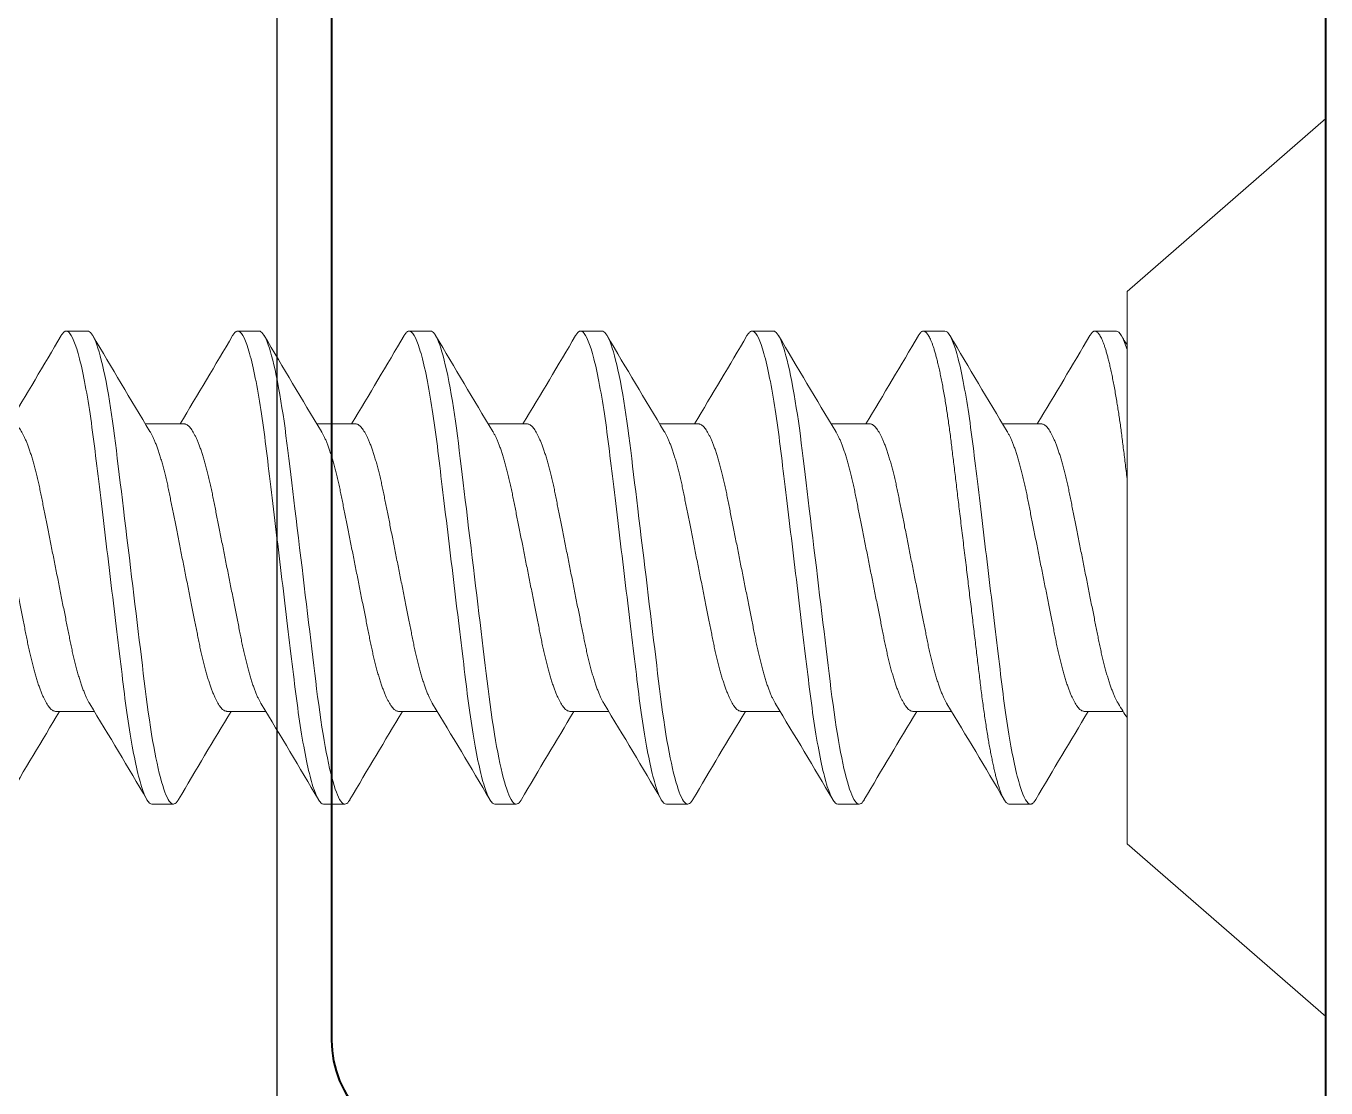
# Model space of a CAD drawing. Extents: x -26 to 91, y -47 to 75.
# Drawn here: x 15.076 to 15.4552, y 54.1065 to 54.4163 of the extents above; entities that cross this region are included whole.
import ezdxf

# ---------------------------------------------------------------- set-up
doc = ezdxf.new("R2010")
doc.units = 0
doc.header["$MEASUREMENT"] = 0
doc.layers.get('0').update_dxf_attribs({"linetype": 'CONTINUOUS'})
for name, color, linetype in [('Ballons', 7, 'CONTINUOUS'), ('DIM', 7, 'CONTINUOUS'), ('FRAME', 1, 'CONTINUOUS')]:
    doc.layers.add(name, color=color, linetype=linetype)

# ---------------------------------------------------------------- blocks, each defined once
blk = doc.blocks.new('no 6 500')
at = {"color": 7, "linetype": 'Continuous', "lineweight": 15}
for p, q in [((56.45405, 21.48189), (56.39605, 21.53231)), ((56.39605, 21.53231), (56.39605, 21.27031)), ((56.45405, 21.48189), (56.45405, 21.32073)), ((56.48842, 21.47031), (56.48217, 21.47031)), ((56.53842, 21.47031), (56.53217, 21.47031)), ((56.58842, 21.47031), (56.58217, 21.47031)), ((56.63842, 21.47031), (56.63217, 21.47031)), ((56.68842, 21.47031), (56.68217, 21.47031)), ((56.73842, 21.47031), (56.73217, 21.47031)), ((56.46655, 21.44325), (56.45524, 21.44325)), ((56.51655, 21.44325), (56.50524, 21.44325)), ((56.56655, 21.44325), (56.55524, 21.44325)), ((56.61655, 21.44325), (56.60524, 21.44325)), ((56.66655, 21.44325), (56.65524, 21.44325)), ((56.71655, 21.44325), (56.70524, 21.44325)), ((56.76655, 21.44325), (56.75524, 21.44325)), ((56.47905, 21.35937), (56.49036, 21.35937)), ((56.52905, 21.35937), (56.54036, 21.35937)), ((56.57905, 21.35937), (56.59036, 21.35937)), ((56.62905, 21.35937), (56.64036, 21.35937)), ((56.67905, 21.35937), (56.69036, 21.35937)), ((56.72905, 21.35937), (56.74036, 21.35937)), ((56.45717, 21.33231), (56.46342, 21.33231)), ((56.50717, 21.33231), (56.51342, 21.33231)), ((56.55717, 21.33231), (56.56342, 21.33231)), ((56.60717, 21.33231), (56.61342, 21.33231)), ((56.65717, 21.33231), (56.66342, 21.33231)), ((56.70717, 21.33231), (56.71342, 21.33231)), ((56.75717, 21.33231), (56.76342, 21.33231)), ((56.39605, 21.27031), (56.45405, 21.32073))]:
    blk.add_line(p, q, dxfattribs=at)
at = {"color": 7, "linetype": 'Continuous', "lineweight": 15, "flags": 128}
for points in [[(56.53069, 21.46899), (56.53077, 21.46912), (56.53107, 21.46956), (56.53135, 21.46989), (56.53164, 21.47013), (56.53191, 21.47026), (56.53217, 21.47031), (56.53246, 21.47026), (56.53276, 21.47009), (56.53306, 21.46982), (56.53338, 21.46943), (56.5337, 21.46893), (56.53402, 21.46831), (56.53434, 21.46761), (56.53465, 21.46681), (56.53498, 21.46591), (56.5353, 21.46491), (56.53563, 21.4638), (56.53596, 21.46259), (56.53629, 21.46129), (56.53662, 21.45989), (56.53695, 21.4584), (56.53727, 21.45683), (56.53759, 21.4552), (56.53791, 21.45349), (56.53823, 21.45172), (56.53854, 21.44988), (56.53886, 21.44782), (56.53919, 21.4457), (56.5395, 21.44352), (56.53981, 21.44128), (56.54011, 21.43901), (56.5404, 21.43669), (56.54067, 21.43447), (56.54095, 21.43219), (56.54123, 21.42985), (56.54152, 21.42744), (56.54182, 21.42498), (56.54212, 21.42246), (56.54243, 21.4199), (56.54274, 21.4173), (56.54306, 21.41465), (56.54339, 21.41198), (56.54371, 21.40934), (56.54403, 21.40667), (56.54435, 21.40399), (56.54467, 21.40131), (56.54502, 21.39841), (56.54537, 21.39552), (56.54572, 21.39265), (56.54607, 21.3898), (56.54641, 21.38697), (56.54674, 21.38419), (56.54706, 21.3816), (56.54736, 21.37906), (56.54766, 21.37657), (56.54796, 21.37413), (56.54825, 21.37175), (56.54853, 21.36943), (56.5488, 21.36717), (56.54907, 21.36497), (56.54934, 21.36281), (56.54963, 21.36067), (56.54992, 21.35862), (56.55021, 21.35661), (56.55051, 21.35465), (56.55081, 21.35274), (56.55115, 21.35076), (56.55149, 21.34885), (56.55183, 21.34702), (56.55218, 21.34529), (56.55253, 21.34365), (56.55288, 21.34211), (56.55321, 21.34075), (56.55354, 21.33949), (56.55386, 21.33833), (56.55419, 21.33726), (56.55451, 21.3363), (56.55483, 21.33545), (56.55515, 21.33469), (56.55546, 21.33405), (56.55577, 21.3335), (56.55607, 21.33306), (56.55635, 21.33273), (56.55664, 21.3325), (56.55691, 21.33236), (56.55717, 21.33231), (56.55717, 21.33231)], [(56.58069, 21.46899), (56.58077, 21.46912), (56.58107, 21.46956), (56.58135, 21.46989), (56.58164, 21.47013), (56.58191, 21.47026), (56.58217, 21.47031), (56.58246, 21.47026), (56.58276, 21.47009), (56.58306, 21.46982), (56.58338, 21.46943), (56.5837, 21.46893), (56.58402, 21.46831), (56.58434, 21.46761), (56.58465, 21.46681), (56.58498, 21.46591), (56.5853, 21.46491), (56.58563, 21.4638), (56.58596, 21.46259), (56.58629, 21.46129), (56.58662, 21.45989), (56.58695, 21.4584), (56.58727, 21.45683), (56.58759, 21.4552), (56.58791, 21.45349), (56.58823, 21.45172), (56.58854, 21.44988), (56.58886, 21.44782), (56.58919, 21.4457), (56.5895, 21.44352), (56.58981, 21.44128), (56.59011, 21.43901), (56.5904, 21.43669), (56.59067, 21.43447), (56.59095, 21.43219), (56.59123, 21.42985), (56.59152, 21.42744), (56.59182, 21.42498), (56.59212, 21.42246), (56.59243, 21.4199), (56.59274, 21.4173), (56.59306, 21.41465), (56.59339, 21.41198), (56.59371, 21.40934), (56.59403, 21.40667), (56.59435, 21.40399), (56.59467, 21.40131), (56.59502, 21.39841), (56.59537, 21.39552), (56.59572, 21.39265), (56.59607, 21.3898), (56.59641, 21.38697), (56.59674, 21.38419), (56.59706, 21.3816), (56.59736, 21.37906), (56.59766, 21.37657), (56.59796, 21.37413), (56.59825, 21.37175), (56.59853, 21.36943), (56.5988, 21.36717), (56.59907, 21.36497), (56.59934, 21.36281), (56.59963, 21.36067), (56.59992, 21.35862), (56.60021, 21.35661), (56.60051, 21.35465), (56.60081, 21.35274), (56.60115, 21.35076), (56.60149, 21.34885), (56.60183, 21.34702), (56.60218, 21.34529), (56.60253, 21.34365), (56.60288, 21.34211), (56.60321, 21.34075), (56.60354, 21.33949), (56.60386, 21.33833), (56.60419, 21.33726), (56.60451, 21.3363), (56.60483, 21.33545), (56.60515, 21.33469), (56.60546, 21.33405), (56.60577, 21.3335), (56.60607, 21.33306), (56.60635, 21.33273), (56.60664, 21.3325), (56.60691, 21.33236), (56.60717, 21.33231), (56.60717, 21.33231)], [(56.63069, 21.46899), (56.63077, 21.46912), (56.63107, 21.46956), (56.63135, 21.46989), (56.63164, 21.47013), (56.63191, 21.47026), (56.63217, 21.47031), (56.63246, 21.47026), (56.63276, 21.47009), (56.63306, 21.46982), (56.63338, 21.46943), (56.6337, 21.46893), (56.63402, 21.46831), (56.63434, 21.46761), (56.63465, 21.46681), (56.63498, 21.46591), (56.6353, 21.46491), (56.63563, 21.4638), (56.63596, 21.46259), (56.63629, 21.46129), (56.63662, 21.45989), (56.63695, 21.4584), (56.63727, 21.45683), (56.63759, 21.4552), (56.63791, 21.45349), (56.63823, 21.45172), (56.63854, 21.44988), (56.63886, 21.44782), (56.63919, 21.4457), (56.6395, 21.44352), (56.63981, 21.44128), (56.64011, 21.43901), (56.6404, 21.43669), (56.64067, 21.43447), (56.64095, 21.43219), (56.64123, 21.42985), (56.64152, 21.42744), (56.64182, 21.42498), (56.64212, 21.42246), (56.64243, 21.4199), (56.64274, 21.4173), (56.64306, 21.41465), (56.64339, 21.41198), (56.64371, 21.40934), (56.64403, 21.40667), (56.64435, 21.40399), (56.64467, 21.40131), (56.64502, 21.39841), (56.64537, 21.39552), (56.64572, 21.39265), (56.64607, 21.3898), (56.64641, 21.38697), (56.64674, 21.38419), (56.64706, 21.3816), (56.64736, 21.37906), (56.64766, 21.37657), (56.64796, 21.37413), (56.64825, 21.37175), (56.64853, 21.36943), (56.6488, 21.36717), (56.64907, 21.36497), (56.64934, 21.36281), (56.64963, 21.36067), (56.64992, 21.35862), (56.65021, 21.35661), (56.65051, 21.35465), (56.65081, 21.35274), (56.65115, 21.35076), (56.65149, 21.34885), (56.65183, 21.34702), (56.65218, 21.34529), (56.65253, 21.34365), (56.65288, 21.34211), (56.65321, 21.34075), (56.65354, 21.33949), (56.65386, 21.33833), (56.65419, 21.33726), (56.65451, 21.3363), (56.65483, 21.33545), (56.65515, 21.33469), (56.65546, 21.33405), (56.65577, 21.3335), (56.65607, 21.33306), (56.65635, 21.33273), (56.65664, 21.3325), (56.65691, 21.33236), (56.65717, 21.33231), (56.65717, 21.33231)], [(56.68069, 21.46899), (56.68077, 21.46912), (56.68107, 21.46956), (56.68135, 21.46989), (56.68164, 21.47013), (56.68191, 21.47026), (56.68217, 21.47031), (56.68246, 21.47026), (56.68276, 21.47009), (56.68306, 21.46982), (56.68338, 21.46943), (56.6837, 21.46893), (56.68402, 21.46831), (56.68434, 21.46761), (56.68465, 21.46681), (56.68498, 21.46591), (56.6853, 21.46491), (56.68563, 21.4638), (56.68596, 21.46259), (56.68629, 21.46129), (56.68662, 21.45989), (56.68695, 21.4584), (56.68727, 21.45683), (56.68759, 21.4552), (56.68791, 21.45349), (56.68823, 21.45172), (56.68854, 21.44988), (56.68886, 21.44782), (56.68919, 21.4457), (56.6895, 21.44352), (56.68981, 21.44128), (56.69011, 21.43901), (56.6904, 21.43669), (56.69067, 21.43447), (56.69095, 21.43219), (56.69123, 21.42985), (56.69152, 21.42744), (56.69182, 21.42498), (56.69212, 21.42246), (56.69243, 21.4199), (56.69274, 21.4173), (56.69306, 21.41465), (56.69339, 21.41198), (56.69371, 21.40934), (56.69403, 21.40667), (56.69435, 21.40399), (56.69467, 21.40131), (56.69502, 21.39841), (56.69537, 21.39552), (56.69572, 21.39265), (56.69607, 21.3898), (56.69641, 21.38697), (56.69674, 21.38419), (56.69706, 21.3816), (56.69736, 21.37906), (56.69766, 21.37657), (56.69796, 21.37413), (56.69825, 21.37175), (56.69853, 21.36943), (56.6988, 21.36717), (56.69907, 21.36497), (56.69934, 21.36281), (56.69963, 21.36067), (56.69992, 21.35862), (56.70021, 21.35661), (56.70051, 21.35465), (56.70081, 21.35274), (56.70115, 21.35076), (56.70149, 21.34885), (56.70183, 21.34702), (56.70218, 21.34529), (56.70253, 21.34365), (56.70288, 21.34211), (56.70321, 21.34075), (56.70354, 21.33949), (56.70386, 21.33833), (56.70419, 21.33726), (56.70451, 21.3363), (56.70483, 21.33545), (56.70515, 21.33469), (56.70546, 21.33405), (56.70577, 21.3335), (56.70607, 21.33306), (56.70635, 21.33273), (56.70664, 21.3325), (56.70691, 21.33236), (56.70717, 21.33231), (56.70717, 21.33231)], [(56.73069, 21.46899), (56.73077, 21.46912), (56.73107, 21.46956), (56.73135, 21.46989), (56.73164, 21.47013), (56.73191, 21.47026), (56.73217, 21.47031), (56.73246, 21.47026), (56.73276, 21.47009), (56.73306, 21.46982), (56.73338, 21.46943), (56.7337, 21.46893), (56.73402, 21.46831), (56.73434, 21.46761), (56.73465, 21.46681), (56.73498, 21.46591), (56.7353, 21.46491), (56.73563, 21.4638), (56.73596, 21.46259), (56.73629, 21.46129), (56.73662, 21.45989), (56.73695, 21.4584), (56.73727, 21.45683), (56.73759, 21.4552), (56.73791, 21.45349), (56.73823, 21.45172), (56.73854, 21.44988), (56.73886, 21.44782), (56.73919, 21.4457), (56.7395, 21.44352), (56.73981, 21.44128), (56.74011, 21.43901), (56.7404, 21.43669), (56.74067, 21.43447), (56.74095, 21.43219), (56.74123, 21.42985), (56.74152, 21.42744), (56.74182, 21.42498), (56.74212, 21.42246), (56.74243, 21.4199), (56.74274, 21.4173), (56.74306, 21.41465), (56.74339, 21.41198), (56.74371, 21.40934), (56.74403, 21.40667), (56.74435, 21.40399), (56.74467, 21.40131), (56.74502, 21.39841), (56.74537, 21.39552), (56.74572, 21.39265), (56.74607, 21.3898), (56.74641, 21.38697), (56.74674, 21.38419), (56.74706, 21.3816), (56.74736, 21.37906), (56.74766, 21.37657), (56.74796, 21.37413), (56.74825, 21.37175), (56.74853, 21.36943), (56.7488, 21.36717), (56.74907, 21.36497), (56.74934, 21.36281), (56.74963, 21.36067), (56.74992, 21.35862), (56.75021, 21.35661), (56.75051, 21.35465), (56.75081, 21.35274), (56.75115, 21.35076), (56.75149, 21.34885), (56.75183, 21.34702), (56.75218, 21.34529), (56.75253, 21.34365), (56.75288, 21.34211), (56.75321, 21.34075), (56.75354, 21.33949), (56.75386, 21.33833), (56.75419, 21.33726), (56.75451, 21.3363), (56.75483, 21.33545), (56.75515, 21.33469), (56.75546, 21.33405), (56.75577, 21.3335), (56.75607, 21.33306), (56.75635, 21.33273), (56.75664, 21.3325), (56.75691, 21.33236), (56.75717, 21.33231), (56.75717, 21.33231)]]:
    blk.add_lwpolyline(points, dxfattribs=at)
at = {"color": 7, "linetype": 'Continuous', "lineweight": 15}
for centre, radius, start, end in [((54.38039, 22.70217), 2.43557, 328.87607, 329.58106), ((58.37888, 22.57666), 2.18978, 210.38664, 211.23816), ((54.41336, 22.71231), 2.45539, 328.87894, 329.57824), ((58.47328, 22.60314), 2.24147, 210.39645, 211.22834), ((54.54127, 22.66592), 2.36471, 328.86553, 329.59164), ((58.53687, 22.61125), 2.2573, 210.39938, 211.22542), ((54.59127, 22.66592), 2.36471, 328.86553, 329.59164), ((58.58684, 22.61123), 2.25726, 210.39936, 211.22541), ((54.64127, 22.66592), 2.36471, 328.86553, 329.59164), ((58.63673, 22.61116), 2.25714, 210.39936, 211.22546), ((54.69127, 22.66592), 2.36471, 328.86553, 329.59164), ((58.6869, 22.61127), 2.25734, 210.3994, 211.22543), ((54.74111, 22.66602), 2.36491, 328.86559, 329.59164), ((57.49369, 22.07287), 1.21442, 211.1207, 211.3502), ((54.57227, 20.19945), 2.24153, 30.39647, 31.22833), ((54.66686, 20.22605), 2.18961, 30.38661, 31.23819), ((54.6587, 20.19136), 2.25734, 30.39929, 31.22542), ((54.70892, 20.19149), 2.25708, 30.39925, 31.22547), ((54.75848, 20.19123), 2.25759, 30.39934, 31.22538), ((54.80848, 20.19123), 2.25759, 30.39934, 31.22538), ((58.50417, 20.1368), 2.36452, 148.86549, 149.59166), ((58.63221, 20.09033), 2.45535, 148.87893, 149.57824), ((58.60445, 20.13663), 2.36486, 148.86554, 149.59171), ((58.65466, 20.13651), 2.3651, 148.86556, 149.59166), ((58.70425, 20.13675), 2.36462, 148.86552, 149.59176), ((58.75425, 20.13675), 2.36462, 148.86552, 149.59176), ((58.80367, 20.1371), 2.36394, 148.86541, 149.59186), ((52.80269, 19.18368), 4.23871, 30.47857, 30.52234)]:
    blk.add_arc(centre, radius, start, end, dxfattribs=at)
for points, knots in [([(56.48069, 21.46899), (56.48072, 21.46903), (56.48084, 21.46926), (56.48106, 21.46957), (56.48135, 21.46991), (56.48164, 21.47014), (56.48191, 21.47028), (56.48209, 21.4703), (56.48217, 21.47031)], [0, 0, 0, 0, 0.047812, 0.244109, 0.435482, 0.62533, 0.813538, 1, 1, 1, 1]), ([(56.48217, 21.47031), (56.48308, 21.47031), (56.48413, 21.46863), (56.48633, 21.46164), (56.48748, 21.45633), (56.48906, 21.44665), (56.48957, 21.44315), (56.49052, 21.43586), (56.49096, 21.43206), (56.49245, 21.41977), (56.49356, 21.41055), (56.49579, 21.39207), (56.4969, 21.38285), (56.49839, 21.37056), (56.49883, 21.36677), (56.49978, 21.35947), (56.50029, 21.35597), (56.50187, 21.34629), (56.50302, 21.34098), (56.50522, 21.33399), (56.50627, 21.33231), (56.50717, 21.33231)], [0, 0, 0, 0, 0.125, 0.125, 0.25, 0.25, 0.3125, 0.3125, 0.375, 0.375, 0.5, 0.5, 0.625, 0.625, 0.6875, 0.6875, 0.75, 0.75, 0.875, 0.875, 1, 1, 1, 1]), ([(56.48842, 21.47031), (56.48852, 21.4703), (56.48871, 21.47028), (56.48901, 21.47011), (56.48931, 21.46984), (56.48963, 21.46945), (56.48995, 21.46894), (56.49027, 21.46833), (56.49059, 21.46763), (56.4909, 21.46683), (56.49123, 21.46593), (56.49155, 21.46492), (56.49188, 21.46382), (56.49221, 21.46261), (56.49254, 21.46131), (56.49287, 21.45991), (56.4932, 21.45842), (56.49352, 21.45685), (56.49384, 21.45521), (56.49416, 21.45351), (56.49448, 21.45173), (56.49479, 21.44984), (56.49511, 21.44784), (56.49544, 21.44572), (56.49575, 21.44353), (56.49606, 21.4413), (56.49636, 21.43903), (56.49665, 21.43675), (56.49692, 21.43448), (56.4972, 21.43219), (56.49748, 21.42985), (56.49777, 21.42744), (56.49807, 21.42498), (56.49837, 21.42246), (56.49868, 21.4199), (56.49899, 21.41729), (56.49931, 21.41465), (56.49963, 21.412), (56.49996, 21.40934), (56.50028, 21.40667), (56.5006, 21.40399), (56.50093, 21.40124), (56.50127, 21.39841), (56.50162, 21.39552), (56.50197, 21.39265), (56.50232, 21.3898), (56.50266, 21.38697), (56.50299, 21.38424), (56.50331, 21.3816), (56.50361, 21.37906), (56.50391, 21.37657), (56.50421, 21.37413), (56.5045, 21.37175), (56.50478, 21.36943), (56.50505, 21.36717), (56.50532, 21.36496), (56.50559, 21.36279), (56.50588, 21.36067), (56.50617, 21.3586), (56.50646, 21.35659), (56.50676, 21.35463), (56.50707, 21.35268), (56.5074, 21.35074), (56.50774, 21.34883), (56.50808, 21.34701), (56.50843, 21.34527), (56.50878, 21.34363), (56.50912, 21.34212), (56.50946, 21.34074), (56.50979, 21.33948), (56.51011, 21.33831), (56.51044, 21.33725), (56.51076, 21.33629), (56.51108, 21.33543), (56.5114, 21.33468), (56.51171, 21.33403), (56.51202, 21.33349), (56.51231, 21.33305), (56.5126, 21.33272), (56.51289, 21.33248), (56.51316, 21.33234), (56.51343, 21.33229), (56.51371, 21.33235), (56.51401, 21.33251), (56.51431, 21.33279), (56.51461, 21.33315), (56.51481, 21.33348), (56.51491, 21.33363)], [0, 0, 0, 0, 0.011795, 0.023709, 0.035734, 0.047861, 0.060081, 0.072385, 0.084054, 0.09578, 0.107555, 0.119369, 0.131213, 0.143078, 0.154954, 0.166832, 0.178701, 0.190553, 0.202167, 0.213747, 0.225283, 0.236766, 0.2491, 0.261353, 0.273516, 0.28558, 0.297537, 0.309377, 0.320469, 0.331651, 0.342936, 0.354315, 0.365782, 0.37733, 0.388949, 0.400633, 0.412371, 0.424156, 0.435767, 0.447404, 0.45906, 0.470725, 0.483322, 0.495906, 0.508469, 0.520997, 0.53348, 0.545907, 0.557564, 0.569153, 0.580667, 0.592096, 0.603435, 0.614676, 0.625812, 0.636915, 0.648122, 0.659429, 0.670625, 0.681905, 0.69326, 0.704684, 0.717087, 0.729551, 0.742063, 0.754614, 0.767191, 0.779785, 0.791663, 0.803535, 0.815392, 0.827225, 0.839023, 0.850777, 0.86248, 0.874121, 0.885693, 0.897188, 0.908394, 0.919511, 0.930532, 0.94145, 0.953245, 0.965159, 0.977184, 0.989311, 1, 1, 1, 1]), ([(56.53842, 21.47031), (56.53933, 21.47031), (56.54038, 21.46863), (56.54258, 21.46164), (56.54373, 21.45633), (56.54531, 21.44665), (56.54582, 21.44315), (56.54677, 21.43586), (56.54721, 21.43206), (56.5487, 21.41977), (56.54981, 21.41055), (56.55204, 21.39207), (56.55315, 21.38285), (56.55464, 21.37056), (56.55508, 21.36677), (56.55603, 21.35947), (56.55654, 21.35597), (56.55812, 21.34629), (56.55927, 21.34098), (56.56147, 21.33399), (56.56252, 21.33231), (56.56342, 21.33231)], [0, 0, 0, 0, 0.125, 0.125, 0.25, 0.25, 0.3125, 0.3125, 0.375, 0.375, 0.5, 0.5, 0.625, 0.625, 0.6875, 0.6875, 0.75, 0.75, 0.875, 0.875, 1, 1, 1, 1]), ([(56.58842, 21.47031), (56.58933, 21.47031), (56.59038, 21.46863), (56.59258, 21.46164), (56.59373, 21.45633), (56.59531, 21.44665), (56.59582, 21.44315), (56.59677, 21.43586), (56.59721, 21.43206), (56.5987, 21.41977), (56.59981, 21.41055), (56.60204, 21.39207), (56.60315, 21.38285), (56.60464, 21.37056), (56.60508, 21.36677), (56.60603, 21.35947), (56.60654, 21.35597), (56.60812, 21.34629), (56.60927, 21.34098), (56.61147, 21.33399), (56.61252, 21.33231), (56.61342, 21.33231)], [0, 0, 0, 0, 0.125, 0.125, 0.25, 0.25, 0.3125, 0.3125, 0.375, 0.375, 0.5, 0.5, 0.625, 0.625, 0.6875, 0.6875, 0.75, 0.75, 0.875, 0.875, 1, 1, 1, 1]), ([(56.63842, 21.47031), (56.63933, 21.47031), (56.64038, 21.46863), (56.64258, 21.46164), (56.64373, 21.45633), (56.64531, 21.44665), (56.64582, 21.44315), (56.64677, 21.43586), (56.64721, 21.43206), (56.6487, 21.41977), (56.64981, 21.41055), (56.65204, 21.39207), (56.65315, 21.38285), (56.65464, 21.37056), (56.65508, 21.36677), (56.65603, 21.35947), (56.65654, 21.35597), (56.65812, 21.34629), (56.65927, 21.34098), (56.66147, 21.33399), (56.66252, 21.33231), (56.66342, 21.33231)], [0, 0, 0, 0, 0.125, 0.125, 0.25, 0.25, 0.3125, 0.3125, 0.375, 0.375, 0.5, 0.5, 0.625, 0.625, 0.6875, 0.6875, 0.75, 0.75, 0.875, 0.875, 1, 1, 1, 1]), ([(56.68842, 21.47031), (56.68933, 21.47031), (56.69038, 21.46863), (56.69258, 21.46164), (56.69373, 21.45633), (56.69531, 21.44665), (56.69582, 21.44315), (56.69677, 21.43586), (56.69721, 21.43206), (56.6987, 21.41977), (56.69981, 21.41055), (56.70204, 21.39207), (56.70315, 21.38285), (56.70464, 21.37056), (56.70508, 21.36677), (56.70603, 21.35947), (56.70654, 21.35597), (56.70812, 21.34629), (56.70927, 21.34098), (56.71147, 21.33399), (56.71252, 21.33231), (56.71342, 21.33231)], [0, 0, 0, 0, 0.125, 0.125, 0.25, 0.25, 0.3125, 0.3125, 0.375, 0.375, 0.5, 0.5, 0.625, 0.625, 0.6875, 0.6875, 0.75, 0.75, 0.875, 0.875, 1, 1, 1, 1]), ([(56.73842, 21.47031), (56.73933, 21.47031), (56.74038, 21.46863), (56.74258, 21.46164), (56.74373, 21.45633), (56.74531, 21.44665), (56.74582, 21.44315), (56.74677, 21.43586), (56.74721, 21.43206), (56.7487, 21.41977), (56.74981, 21.41055), (56.75204, 21.39207), (56.75315, 21.38285), (56.75464, 21.37056), (56.75508, 21.36677), (56.75603, 21.35947), (56.75654, 21.35597), (56.75812, 21.34629), (56.75927, 21.34098), (56.76147, 21.33399), (56.76252, 21.33231), (56.76342, 21.33231)], [0, 0, 0, 0, 0.125, 0.125, 0.25, 0.25, 0.3125, 0.3125, 0.375, 0.375, 0.5, 0.5, 0.625, 0.625, 0.6875, 0.6875, 0.75, 0.75, 0.875, 0.875, 1, 1, 1, 1]), ([(56.45658, 21.44104), (56.45661, 21.44098), (56.45679, 21.44071), (56.45709, 21.44013), (56.45751, 21.4393), (56.45792, 21.43836), (56.45834, 21.43732), (56.45876, 21.43619), (56.45918, 21.43497), (56.4596, 21.43367), (56.46001, 21.43229), (56.46041, 21.43085), (56.4608, 21.42934), (56.46119, 21.42778), (56.46156, 21.42617), (56.46193, 21.42452), (56.46227, 21.42284), (56.46261, 21.42112), (56.46296, 21.41937), (56.46332, 21.41756), (56.46369, 21.41568), (56.46408, 21.41374), (56.46448, 21.41174), (56.46488, 21.4097), (56.46529, 21.40763), (56.46571, 21.40554), (56.46613, 21.40343), (56.46655, 21.40131), (56.46697, 21.3992), (56.46739, 21.39709), (56.4678, 21.395), (56.46821, 21.39294), (56.46862, 21.39092), (56.46901, 21.38894), (56.46939, 21.38703), (56.46976, 21.38516), (56.47012, 21.38333), (56.47048, 21.38155), (56.47082, 21.37981), (56.47117, 21.37812), (56.47153, 21.37646), (56.47191, 21.37485), (56.4723, 21.37329), (56.47269, 21.37178), (56.47309, 21.37033), (56.4735, 21.36896), (56.47391, 21.36766), (56.47433, 21.36644), (56.47475, 21.36532), (56.47516, 21.36429), (56.47558, 21.36336), (56.47598, 21.36253), (56.47639, 21.36178), (56.4768, 21.36113), (56.4772, 21.36058), (56.47759, 21.36014), (56.47797, 21.35979), (56.47834, 21.35955), (56.4787, 21.3594), (56.47893, 21.35938), (56.47905, 21.35937)], [0, 0, 0, 0, 0.0049672, 0.0224558, 0.0400072, 0.0579579, 0.0759257, 0.093886, 0.1118143, 0.1296862, 0.1474779, 0.1651664, 0.182691, 0.2000695, 0.2172819, 0.2343095, 0.2511349, 0.2675471, 0.2841423, 0.300927, 0.3178845, 0.3353471, 0.3529503, 0.3706724, 0.3884909, 0.4063825, 0.4243231, 0.4422882, 0.4602143, 0.4781158, 0.4959687, 0.513749, 0.5314335, 0.5486874, 0.5658069, 0.5827728, 0.5995669, 0.6165091, 0.6332588, 0.650119, 0.6671823, 0.6844313, 0.7018473, 0.7194101, 0.7370599, 0.7548125, 0.7726451, 0.7905339, 0.8084549, 0.8260635, 0.8436564, 0.8612104, 0.8787029, 0.8964658, 0.9141184, 0.931639, 0.9490064, 0.9662011, 0.9832046, 1, 1, 1, 1]), ([(56.46655, 21.44325), (56.46666, 21.44324), (56.4669, 21.44322), (56.46726, 21.44307), (56.46763, 21.44283), (56.46801, 21.44249), (56.4684, 21.44205), (56.46879, 21.44151), (56.46919, 21.44087), (56.46959, 21.44014), (56.47001, 21.4393), (56.47042, 21.43836), (56.47084, 21.43732), (56.47126, 21.43619), (56.47168, 21.43497), (56.4721, 21.43367), (56.47251, 21.43229), (56.47291, 21.43085), (56.4733, 21.42934), (56.47369, 21.42778), (56.47406, 21.42617), (56.47443, 21.42452), (56.47477, 21.42284), (56.47511, 21.42112), (56.47546, 21.41937), (56.47582, 21.41756), (56.47619, 21.41568), (56.47658, 21.41374), (56.47698, 21.41174), (56.47738, 21.4097), (56.47779, 21.40763), (56.47821, 21.40554), (56.47863, 21.40343), (56.47905, 21.40131), (56.47947, 21.3992), (56.47989, 21.39709), (56.4803, 21.395), (56.48071, 21.39294), (56.48112, 21.39092), (56.48151, 21.38894), (56.48189, 21.38703), (56.48226, 21.38516), (56.48262, 21.38333), (56.48298, 21.38155), (56.48332, 21.37981), (56.48367, 21.37812), (56.48403, 21.37646), (56.48441, 21.37485), (56.4848, 21.37329), (56.48519, 21.37178), (56.48559, 21.37033), (56.486, 21.36896), (56.48641, 21.36766), (56.48683, 21.36644), (56.48725, 21.36532), (56.48766, 21.36429), (56.48808, 21.36336), (56.48848, 21.36253), (56.4888, 21.36194), (56.48898, 21.36166), (56.48902, 21.36159)], [0, 0, 0, 0, 0.0167587, 0.0337246, 0.050881, 0.0682095, 0.0856906, 0.102988, 0.1203919, 0.1378808, 0.1554324, 0.1733832, 0.1913512, 0.2093117, 0.2272402, 0.2451123, 0.2629042, 0.2805928, 0.2981177, 0.3154964, 0.3327089, 0.3497367, 0.3665623, 0.3829747, 0.39957, 0.4163549, 0.4333125, 0.4507754, 0.4683787, 0.4861011, 0.5039198, 0.5218115, 0.5397523, 0.5577176, 0.5756439, 0.5935456, 0.6113986, 0.6291791, 0.6468638, 0.6641179, 0.6812376, 0.6982037, 0.714998, 0.7319404, 0.7486903, 0.7655506, 0.7826141, 0.7998633, 0.8172795, 0.8348425, 0.8524924, 0.8702452, 0.888078, 0.905967, 0.9238882, 0.941497, 0.95909, 0.9766443, 0.9941369, 1, 1, 1, 1]), ([(56.50658, 21.44104), (56.50661, 21.44098), (56.50679, 21.44071), (56.50709, 21.44013), (56.50751, 21.4393), (56.50792, 21.43836), (56.50834, 21.43732), (56.50876, 21.43619), (56.50918, 21.43497), (56.5096, 21.43367), (56.51001, 21.43229), (56.51041, 21.43085), (56.5108, 21.42934), (56.51119, 21.42778), (56.51156, 21.42617), (56.51193, 21.42452), (56.51227, 21.42284), (56.51261, 21.42112), (56.51296, 21.41937), (56.51332, 21.41756), (56.51369, 21.41568), (56.51408, 21.41374), (56.51448, 21.41174), (56.51488, 21.4097), (56.51529, 21.40763), (56.51571, 21.40554), (56.51613, 21.40343), (56.51655, 21.40131), (56.51697, 21.3992), (56.51739, 21.39709), (56.5178, 21.395), (56.51821, 21.39294), (56.51862, 21.39092), (56.51901, 21.38894), (56.51939, 21.38703), (56.51976, 21.38516), (56.52012, 21.38333), (56.52048, 21.38155), (56.52082, 21.37981), (56.52117, 21.37812), (56.52153, 21.37646), (56.52191, 21.37485), (56.5223, 21.37329), (56.52269, 21.37178), (56.52309, 21.37033), (56.5235, 21.36896), (56.52391, 21.36766), (56.52433, 21.36644), (56.52475, 21.36532), (56.52516, 21.36429), (56.52558, 21.36336), (56.52598, 21.36253), (56.52639, 21.36178), (56.5268, 21.36113), (56.5272, 21.36058), (56.52759, 21.36014), (56.52797, 21.35979), (56.52834, 21.35955), (56.5287, 21.3594), (56.52893, 21.35938), (56.52905, 21.35937)], [0, 0, 0, 0, 0.004953, 0.022442, 0.039994, 0.057945, 0.075913, 0.093873, 0.111802, 0.129674, 0.147466, 0.165155, 0.18268, 0.200059, 0.217271, 0.234299, 0.251125, 0.267537, 0.284132, 0.300917, 0.317875, 0.335338, 0.352941, 0.370664, 0.388483, 0.406374, 0.424315, 0.442281, 0.460207, 0.478109, 0.495962, 0.513742, 0.531427, 0.548681, 0.565801, 0.582767, 0.599561, 0.616504, 0.633254, 0.650114, 0.667178, 0.684427, 0.701843, 0.719406, 0.737056, 0.754809, 0.772642, 0.790531, 0.808452, 0.826061, 0.843654, 0.861209, 0.878701, 0.896464, 0.914117, 0.931638, 0.949006, 0.966201, 0.983204, 1, 1, 1, 1]), ([(56.51655, 21.44325), (56.51666, 21.44324), (56.5169, 21.44322), (56.51726, 21.44307), (56.51763, 21.44283), (56.51801, 21.44249), (56.5184, 21.44205), (56.51879, 21.44151), (56.51919, 21.44087), (56.51959, 21.44014), (56.52001, 21.4393), (56.52042, 21.43836), (56.52084, 21.43732), (56.52126, 21.43619), (56.52168, 21.43497), (56.5221, 21.43367), (56.52251, 21.43229), (56.52291, 21.43085), (56.5233, 21.42934), (56.52369, 21.42778), (56.52406, 21.42617), (56.52443, 21.42452), (56.52477, 21.42284), (56.52511, 21.42112), (56.52546, 21.41937), (56.52582, 21.41756), (56.52619, 21.41568), (56.52658, 21.41374), (56.52698, 21.41174), (56.52738, 21.4097), (56.52779, 21.40763), (56.52821, 21.40554), (56.52863, 21.40343), (56.52905, 21.40131), (56.52947, 21.3992), (56.52989, 21.39709), (56.5303, 21.395), (56.53071, 21.39294), (56.53112, 21.39092), (56.53151, 21.38894), (56.53189, 21.38703), (56.53226, 21.38516), (56.53262, 21.38333), (56.53298, 21.38155), (56.53332, 21.37981), (56.53367, 21.37812), (56.53403, 21.37646), (56.53441, 21.37485), (56.5348, 21.37329), (56.53519, 21.37178), (56.53559, 21.37033), (56.536, 21.36896), (56.53641, 21.36766), (56.53683, 21.36644), (56.53725, 21.36532), (56.53766, 21.36429), (56.53808, 21.36336), (56.53848, 21.36253), (56.5388, 21.36194), (56.53898, 21.36166), (56.53902, 21.36159)], [0, 0, 0, 0, 0.016759, 0.033725, 0.050881, 0.06821, 0.085691, 0.102989, 0.120393, 0.137881, 0.155433, 0.173384, 0.191352, 0.209313, 0.227241, 0.245113, 0.262906, 0.280594, 0.298119, 0.315498, 0.332711, 0.349738, 0.366564, 0.382977, 0.399572, 0.416357, 0.433315, 0.450778, 0.468381, 0.486104, 0.503922, 0.521814, 0.539755, 0.55772, 0.575647, 0.593549, 0.611402, 0.629182, 0.646867, 0.664121, 0.681241, 0.698207, 0.715002, 0.731944, 0.748694, 0.765554, 0.782618, 0.799867, 0.817284, 0.834847, 0.852497, 0.87025, 0.888082, 0.905972, 0.923893, 0.941502, 0.959095, 0.976649, 0.994142, 1, 1, 1, 1]), ([(56.55658, 21.44104), (56.55661, 21.44098), (56.55679, 21.44071), (56.55709, 21.44013), (56.55751, 21.4393), (56.55792, 21.43836), (56.55834, 21.43732), (56.55876, 21.43619), (56.55918, 21.43497), (56.5596, 21.43367), (56.56001, 21.43229), (56.56041, 21.43085), (56.5608, 21.42934), (56.56119, 21.42778), (56.56156, 21.42617), (56.56193, 21.42452), (56.56227, 21.42284), (56.56261, 21.42112), (56.56296, 21.41937), (56.56332, 21.41756), (56.56369, 21.41568), (56.56408, 21.41374), (56.56448, 21.41174), (56.56488, 21.4097), (56.56529, 21.40763), (56.56571, 21.40554), (56.56613, 21.40343), (56.56655, 21.40131), (56.56697, 21.3992), (56.56739, 21.39709), (56.5678, 21.395), (56.56821, 21.39294), (56.56862, 21.39092), (56.56901, 21.38894), (56.56939, 21.38703), (56.56976, 21.38516), (56.57012, 21.38333), (56.57048, 21.38155), (56.57082, 21.37981), (56.57117, 21.37812), (56.57153, 21.37646), (56.57191, 21.37485), (56.5723, 21.37329), (56.57269, 21.37178), (56.57309, 21.37033), (56.5735, 21.36896), (56.57391, 21.36766), (56.57433, 21.36644), (56.57475, 21.36532), (56.57516, 21.36429), (56.57558, 21.36336), (56.57598, 21.36253), (56.57639, 21.36178), (56.5768, 21.36113), (56.5772, 21.36058), (56.57759, 21.36014), (56.57797, 21.35979), (56.57834, 21.35955), (56.5787, 21.3594), (56.57893, 21.35938), (56.57905, 21.35937)], [0, 0, 0, 0, 0.004958, 0.022447, 0.039999, 0.05795, 0.075918, 0.093878, 0.111806, 0.129679, 0.14747, 0.165159, 0.182684, 0.200062, 0.217275, 0.234303, 0.251128, 0.267541, 0.284136, 0.300921, 0.317878, 0.335341, 0.352945, 0.370667, 0.388486, 0.406377, 0.424318, 0.442283, 0.46021, 0.478111, 0.495964, 0.513745, 0.531429, 0.548683, 0.565803, 0.582769, 0.599563, 0.616506, 0.633256, 0.650116, 0.667179, 0.684429, 0.701845, 0.719408, 0.737058, 0.75481, 0.772643, 0.790532, 0.808453, 0.826062, 0.843655, 0.861209, 0.878702, 0.896465, 0.914118, 0.931638, 0.949006, 0.966201, 0.983204, 1, 1, 1, 1]), ([(56.56655, 21.44325), (56.56666, 21.44324), (56.5669, 21.44322), (56.56726, 21.44307), (56.56763, 21.44283), (56.56801, 21.44249), (56.5684, 21.44205), (56.56879, 21.44151), (56.56919, 21.44087), (56.56959, 21.44014), (56.57001, 21.4393), (56.57042, 21.43836), (56.57084, 21.43732), (56.57126, 21.43619), (56.57168, 21.43497), (56.5721, 21.43367), (56.57251, 21.43229), (56.57291, 21.43085), (56.5733, 21.42934), (56.57369, 21.42778), (56.57406, 21.42617), (56.57443, 21.42452), (56.57477, 21.42284), (56.57511, 21.42112), (56.57546, 21.41937), (56.57582, 21.41756), (56.57619, 21.41568), (56.57658, 21.41374), (56.57698, 21.41174), (56.57738, 21.4097), (56.57779, 21.40763), (56.57821, 21.40554), (56.57863, 21.40343), (56.57905, 21.40131), (56.57947, 21.3992), (56.57989, 21.39709), (56.5803, 21.395), (56.58071, 21.39294), (56.58112, 21.39092), (56.58151, 21.38894), (56.58189, 21.38703), (56.58226, 21.38516), (56.58262, 21.38333), (56.58298, 21.38155), (56.58332, 21.37981), (56.58367, 21.37812), (56.58403, 21.37646), (56.58441, 21.37485), (56.5848, 21.37329), (56.58519, 21.37178), (56.58559, 21.37033), (56.586, 21.36896), (56.58641, 21.36766), (56.58683, 21.36644), (56.58725, 21.36532), (56.58766, 21.36429), (56.58808, 21.36336), (56.58848, 21.36253), (56.5888, 21.36194), (56.58898, 21.36166), (56.58902, 21.36159)], [0, 0, 0, 0, 0.016759, 0.033724, 0.050881, 0.068209, 0.08569, 0.102987, 0.120391, 0.13788, 0.155431, 0.173382, 0.19135, 0.20931, 0.227238, 0.24511, 0.262902, 0.28059, 0.298115, 0.315494, 0.332706, 0.349734, 0.366559, 0.382971, 0.399567, 0.416351, 0.433309, 0.450771, 0.468375, 0.486097, 0.503915, 0.521807, 0.539747, 0.557713, 0.575639, 0.59354, 0.611393, 0.629174, 0.646858, 0.664112, 0.681232, 0.698198, 0.714992, 0.731934, 0.748684, 0.765544, 0.782607, 0.799856, 0.817272, 0.834835, 0.852485, 0.870238, 0.88807, 0.905959, 0.92388, 0.941489, 0.959082, 0.976636, 0.994128, 1, 1, 1, 1]), ([(56.60658, 21.44104), (56.60661, 21.44098), (56.60679, 21.44071), (56.60709, 21.44013), (56.60751, 21.4393), (56.60792, 21.43836), (56.60834, 21.43732), (56.60876, 21.43619), (56.60918, 21.43497), (56.6096, 21.43367), (56.61001, 21.43229), (56.61041, 21.43085), (56.6108, 21.42934), (56.61119, 21.42778), (56.61156, 21.42617), (56.61193, 21.42452), (56.61227, 21.42284), (56.61261, 21.42112), (56.61296, 21.41937), (56.61332, 21.41756), (56.61369, 21.41568), (56.61408, 21.41374), (56.61448, 21.41174), (56.61488, 21.4097), (56.61529, 21.40763), (56.61571, 21.40554), (56.61613, 21.40343), (56.61655, 21.40131), (56.61697, 21.3992), (56.61739, 21.39709), (56.6178, 21.395), (56.61821, 21.39294), (56.61862, 21.39092), (56.61901, 21.38894), (56.61939, 21.38703), (56.61976, 21.38516), (56.62012, 21.38333), (56.62048, 21.38155), (56.62082, 21.37981), (56.62117, 21.37812), (56.62153, 21.37646), (56.62191, 21.37485), (56.6223, 21.37329), (56.62269, 21.37178), (56.62309, 21.37033), (56.6235, 21.36896), (56.62391, 21.36766), (56.62433, 21.36644), (56.62475, 21.36532), (56.62516, 21.36429), (56.62558, 21.36336), (56.62598, 21.36253), (56.62639, 21.36178), (56.6268, 21.36113), (56.6272, 21.36058), (56.62759, 21.36014), (56.62797, 21.35979), (56.62834, 21.35955), (56.6287, 21.3594), (56.62893, 21.35938), (56.62905, 21.35937)], [0, 0, 0, 0, 0.004966, 0.022455, 0.040006, 0.057957, 0.075925, 0.093885, 0.111813, 0.129685, 0.147477, 0.165166, 0.18269, 0.200069, 0.217281, 0.234309, 0.251134, 0.267546, 0.284142, 0.300926, 0.317884, 0.335347, 0.35295, 0.370672, 0.38849, 0.406382, 0.424323, 0.442288, 0.460214, 0.478115, 0.495968, 0.513749, 0.531433, 0.548687, 0.565807, 0.582772, 0.599567, 0.616509, 0.633258, 0.650119, 0.667182, 0.684431, 0.701847, 0.71941, 0.73706, 0.754812, 0.772645, 0.790534, 0.808455, 0.826063, 0.843656, 0.86121, 0.878703, 0.896466, 0.914118, 0.931639, 0.949006, 0.966201, 0.983205, 1, 1, 1, 1]), ([(56.61655, 21.44325), (56.61666, 21.44324), (56.6169, 21.44322), (56.61726, 21.44307), (56.61763, 21.44283), (56.61801, 21.44249), (56.6184, 21.44205), (56.61879, 21.44151), (56.61919, 21.44087), (56.61959, 21.44014), (56.62001, 21.4393), (56.62042, 21.43836), (56.62084, 21.43732), (56.62126, 21.43619), (56.62168, 21.43497), (56.6221, 21.43367), (56.62251, 21.43229), (56.62291, 21.43085), (56.6233, 21.42934), (56.62369, 21.42778), (56.62406, 21.42617), (56.62443, 21.42452), (56.62477, 21.42284), (56.62511, 21.42112), (56.62546, 21.41937), (56.62582, 21.41756), (56.62619, 21.41568), (56.62658, 21.41374), (56.62698, 21.41174), (56.62738, 21.4097), (56.62779, 21.40763), (56.62821, 21.40554), (56.62863, 21.40343), (56.62905, 21.40131), (56.62947, 21.3992), (56.62989, 21.39709), (56.6303, 21.395), (56.63071, 21.39294), (56.63112, 21.39092), (56.63151, 21.38894), (56.63189, 21.38703), (56.63226, 21.38516), (56.63262, 21.38333), (56.63298, 21.38155), (56.63332, 21.37981), (56.63367, 21.37812), (56.63403, 21.37646), (56.63441, 21.37485), (56.6348, 21.37329), (56.63519, 21.37178), (56.63559, 21.37033), (56.636, 21.36896), (56.63641, 21.36766), (56.63683, 21.36644), (56.63725, 21.36532), (56.63766, 21.36429), (56.63808, 21.36336), (56.63848, 21.36253), (56.6388, 21.36194), (56.63898, 21.36166), (56.63902, 21.36159)], [0, 0, 0, 0, 0.016759, 0.033724, 0.050881, 0.068209, 0.08569, 0.102987, 0.120391, 0.13788, 0.155431, 0.173382, 0.19135, 0.20931, 0.227238, 0.24511, 0.262902, 0.28059, 0.298115, 0.315494, 0.332706, 0.349734, 0.366559, 0.382971, 0.399566, 0.416351, 0.433309, 0.450771, 0.468375, 0.486097, 0.503915, 0.521807, 0.539747, 0.557713, 0.575639, 0.59354, 0.611393, 0.629174, 0.646858, 0.664112, 0.681232, 0.698198, 0.714992, 0.731934, 0.748684, 0.765544, 0.782607, 0.799856, 0.817272, 0.834835, 0.852485, 0.870238, 0.88807, 0.905959, 0.92388, 0.941489, 0.959082, 0.976636, 0.994128, 1, 1, 1, 1]), ([(56.65658, 21.44104), (56.65661, 21.44098), (56.65679, 21.44071), (56.65709, 21.44013), (56.65751, 21.4393), (56.65792, 21.43836), (56.65834, 21.43732), (56.65876, 21.43619), (56.65918, 21.43497), (56.6596, 21.43367), (56.66001, 21.43229), (56.66041, 21.43085), (56.6608, 21.42934), (56.66119, 21.42778), (56.66156, 21.42617), (56.66193, 21.42452), (56.66227, 21.42284), (56.66261, 21.42112), (56.66296, 21.41937), (56.66332, 21.41756), (56.66369, 21.41568), (56.66408, 21.41374), (56.66448, 21.41174), (56.66488, 21.4097), (56.66529, 21.40763), (56.66571, 21.40554), (56.66613, 21.40343), (56.66655, 21.40131), (56.66697, 21.3992), (56.66739, 21.39709), (56.6678, 21.395), (56.66821, 21.39294), (56.66862, 21.39092), (56.66901, 21.38894), (56.66939, 21.38703), (56.66976, 21.38516), (56.67012, 21.38333), (56.67048, 21.38155), (56.67082, 21.37981), (56.67117, 21.37812), (56.67153, 21.37646), (56.67191, 21.37485), (56.6723, 21.37329), (56.67269, 21.37178), (56.67309, 21.37033), (56.6735, 21.36896), (56.67391, 21.36766), (56.67433, 21.36644), (56.67475, 21.36532), (56.67516, 21.36429), (56.67558, 21.36336), (56.67598, 21.36253), (56.67639, 21.36178), (56.6768, 21.36113), (56.6772, 21.36058), (56.67759, 21.36014), (56.67797, 21.35979), (56.67834, 21.35955), (56.6787, 21.3594), (56.67893, 21.35938), (56.67905, 21.35937)], [0, 0, 0, 0, 0.004966, 0.022455, 0.040006, 0.057957, 0.075925, 0.093885, 0.111813, 0.129685, 0.147477, 0.165166, 0.18269, 0.200069, 0.217281, 0.234309, 0.251134, 0.267546, 0.284142, 0.300926, 0.317884, 0.335347, 0.35295, 0.370672, 0.38849, 0.406382, 0.424323, 0.442288, 0.460214, 0.478115, 0.495968, 0.513749, 0.531433, 0.548687, 0.565807, 0.582772, 0.599567, 0.616509, 0.633259, 0.650119, 0.667182, 0.684431, 0.701847, 0.71941, 0.73706, 0.754812, 0.772645, 0.790534, 0.808455, 0.826063, 0.843656, 0.86121, 0.878703, 0.896466, 0.914118, 0.931639, 0.949006, 0.966201, 0.983205, 1, 1, 1, 1]), ([(56.66655, 21.44325), (56.66666, 21.44324), (56.6669, 21.44322), (56.66726, 21.44307), (56.66763, 21.44283), (56.66801, 21.44249), (56.6684, 21.44205), (56.66879, 21.44151), (56.66919, 21.44087), (56.66959, 21.44014), (56.67001, 21.4393), (56.67042, 21.43836), (56.67084, 21.43732), (56.67126, 21.43619), (56.67168, 21.43497), (56.6721, 21.43367), (56.67251, 21.43229), (56.67291, 21.43085), (56.6733, 21.42934), (56.67369, 21.42778), (56.67406, 21.42617), (56.67443, 21.42452), (56.67477, 21.42284), (56.67511, 21.42112), (56.67546, 21.41937), (56.67582, 21.41756), (56.67619, 21.41568), (56.67658, 21.41374), (56.67698, 21.41174), (56.67738, 21.4097), (56.67779, 21.40763), (56.67821, 21.40554), (56.67863, 21.40343), (56.67905, 21.40131), (56.67947, 21.3992), (56.67989, 21.39709), (56.6803, 21.395), (56.68071, 21.39294), (56.68112, 21.39092), (56.68151, 21.38894), (56.68189, 21.38703), (56.68226, 21.38516), (56.68262, 21.38333), (56.68298, 21.38155), (56.68332, 21.37981), (56.68367, 21.37812), (56.68403, 21.37646), (56.68441, 21.37485), (56.6848, 21.37329), (56.68519, 21.37178), (56.68559, 21.37033), (56.686, 21.36896), (56.68641, 21.36766), (56.68683, 21.36644), (56.68725, 21.36532), (56.68766, 21.36429), (56.68808, 21.36336), (56.68848, 21.36253), (56.6888, 21.36194), (56.68898, 21.36166), (56.68902, 21.36159)], [0, 0, 0, 0, 0.016759, 0.033724, 0.050881, 0.068209, 0.08569, 0.102987, 0.120391, 0.13788, 0.155431, 0.173382, 0.19135, 0.20931, 0.227238, 0.24511, 0.262902, 0.28059, 0.298115, 0.315494, 0.332706, 0.349734, 0.366559, 0.382971, 0.399566, 0.416351, 0.433309, 0.450771, 0.468375, 0.486097, 0.503915, 0.521807, 0.539747, 0.557713, 0.575639, 0.59354, 0.611393, 0.629174, 0.646858, 0.664112, 0.681232, 0.698198, 0.714992, 0.731934, 0.748684, 0.765544, 0.782607, 0.799856, 0.817272, 0.834835, 0.852485, 0.870238, 0.88807, 0.905959, 0.92388, 0.941489, 0.959082, 0.976636, 0.994128, 1, 1, 1, 1]), ([(56.70658, 21.44104), (56.70661, 21.44098), (56.70679, 21.44071), (56.70709, 21.44013), (56.70751, 21.4393), (56.70792, 21.43836), (56.70834, 21.43732), (56.70876, 21.43619), (56.70918, 21.43497), (56.7096, 21.43367), (56.71001, 21.43229), (56.71041, 21.43085), (56.7108, 21.42934), (56.71119, 21.42778), (56.71156, 21.42617), (56.71193, 21.42452), (56.71227, 21.42284), (56.71261, 21.42112), (56.71296, 21.41937), (56.71332, 21.41756), (56.71369, 21.41568), (56.71408, 21.41374), (56.71448, 21.41174), (56.71488, 21.4097), (56.71529, 21.40763), (56.71571, 21.40554), (56.71613, 21.40343), (56.71655, 21.40131), (56.71697, 21.3992), (56.71739, 21.39709), (56.7178, 21.395), (56.71821, 21.39294), (56.71862, 21.39092), (56.71901, 21.38894), (56.71939, 21.38703), (56.71976, 21.38516), (56.72012, 21.38333), (56.72048, 21.38155), (56.72082, 21.37981), (56.72117, 21.37812), (56.72153, 21.37646), (56.72191, 21.37485), (56.7223, 21.37329), (56.72269, 21.37178), (56.72309, 21.37033), (56.7235, 21.36896), (56.72391, 21.36766), (56.72433, 21.36644), (56.72475, 21.36532), (56.72516, 21.36429), (56.72558, 21.36336), (56.72598, 21.36253), (56.72639, 21.36178), (56.7268, 21.36113), (56.7272, 21.36058), (56.72759, 21.36014), (56.72797, 21.35979), (56.72834, 21.35955), (56.7287, 21.3594), (56.72893, 21.35938), (56.72905, 21.35937)], [0, 0, 0, 0, 0.004966, 0.022455, 0.040006, 0.057957, 0.075925, 0.093885, 0.111813, 0.129685, 0.147477, 0.165166, 0.18269, 0.200069, 0.217281, 0.234309, 0.251134, 0.267546, 0.284142, 0.300926, 0.317884, 0.335347, 0.35295, 0.370672, 0.38849, 0.406382, 0.424323, 0.442288, 0.460214, 0.478115, 0.495968, 0.513749, 0.531433, 0.548687, 0.565807, 0.582772, 0.599567, 0.616509, 0.633259, 0.650119, 0.667182, 0.684431, 0.701847, 0.71941, 0.73706, 0.754812, 0.772645, 0.790534, 0.808455, 0.826063, 0.843656, 0.86121, 0.878703, 0.896466, 0.914118, 0.931639, 0.949006, 0.966201, 0.983205, 1, 1, 1, 1]), ([(56.71655, 21.44325), (56.71666, 21.44324), (56.7169, 21.44322), (56.71726, 21.44307), (56.71763, 21.44283), (56.71801, 21.44249), (56.7184, 21.44205), (56.71879, 21.44151), (56.71919, 21.44087), (56.71959, 21.44014), (56.72001, 21.4393), (56.72042, 21.43836), (56.72084, 21.43732), (56.72126, 21.43619), (56.72168, 21.43497), (56.7221, 21.43367), (56.72251, 21.43229), (56.72291, 21.43085), (56.7233, 21.42934), (56.72369, 21.42778), (56.72406, 21.42617), (56.72443, 21.42452), (56.72477, 21.42284), (56.72511, 21.42112), (56.72546, 21.41937), (56.72582, 21.41756), (56.72619, 21.41568), (56.72658, 21.41374), (56.72698, 21.41174), (56.72738, 21.4097), (56.72779, 21.40763), (56.72821, 21.40554), (56.72863, 21.40343), (56.72905, 21.40131), (56.72947, 21.3992), (56.72989, 21.39709), (56.7303, 21.395), (56.73071, 21.39294), (56.73112, 21.39092), (56.73151, 21.38894), (56.73189, 21.38703), (56.73226, 21.38516), (56.73262, 21.38333), (56.73298, 21.38155), (56.73332, 21.37981), (56.73367, 21.37812), (56.73403, 21.37646), (56.73441, 21.37485), (56.7348, 21.37329), (56.73519, 21.37178), (56.73559, 21.37033), (56.736, 21.36896), (56.73641, 21.36766), (56.73683, 21.36644), (56.73725, 21.36532), (56.73766, 21.36429), (56.73808, 21.36336), (56.73848, 21.36253), (56.7388, 21.36194), (56.73898, 21.36166), (56.73902, 21.36159)], [0, 0, 0, 0, 0.016759, 0.033724, 0.050881, 0.068209, 0.08569, 0.102987, 0.120391, 0.13788, 0.155431, 0.173382, 0.19135, 0.20931, 0.227238, 0.24511, 0.262902, 0.28059, 0.298115, 0.315494, 0.332706, 0.349734, 0.366559, 0.382971, 0.399567, 0.416351, 0.433309, 0.450771, 0.468375, 0.486097, 0.503915, 0.521807, 0.539748, 0.557713, 0.575639, 0.59354, 0.611393, 0.629174, 0.646858, 0.664112, 0.681232, 0.698198, 0.714992, 0.731934, 0.748684, 0.765544, 0.782607, 0.799856, 0.817272, 0.834835, 0.852485, 0.870238, 0.88807, 0.905959, 0.92388, 0.941489, 0.959082, 0.976636, 0.994128, 1, 1, 1, 1]), ([(56.75658, 21.44104), (56.75661, 21.44098), (56.75679, 21.44071), (56.75709, 21.44013), (56.75751, 21.4393), (56.75792, 21.43836), (56.75834, 21.43732), (56.75876, 21.43619), (56.75918, 21.43497), (56.7596, 21.43367), (56.76001, 21.43229), (56.76041, 21.43085), (56.7608, 21.42934), (56.76119, 21.42778), (56.76156, 21.42617), (56.76193, 21.42452), (56.76227, 21.42284), (56.76261, 21.42112), (56.76296, 21.41937), (56.76332, 21.41756), (56.76369, 21.41568), (56.76408, 21.41374), (56.76448, 21.41174), (56.76488, 21.4097), (56.76529, 21.40763), (56.76571, 21.40554), (56.76613, 21.40343), (56.76655, 21.40131), (56.76697, 21.3992), (56.76739, 21.39709), (56.7678, 21.395), (56.76821, 21.39294), (56.76862, 21.39092), (56.76901, 21.38894), (56.76939, 21.38703), (56.76976, 21.38516), (56.77012, 21.38333), (56.77048, 21.38155), (56.77082, 21.37981), (56.77117, 21.37812), (56.77153, 21.37646), (56.77191, 21.37485), (56.7723, 21.37329), (56.77269, 21.37178), (56.77309, 21.37033), (56.7735, 21.36896), (56.77391, 21.36766), (56.77433, 21.36644), (56.77475, 21.36532), (56.77516, 21.36429), (56.77558, 21.36336), (56.77598, 21.36253), (56.77639, 21.36178), (56.7768, 21.36113), (56.7772, 21.36058), (56.77759, 21.36014), (56.77797, 21.35979), (56.77834, 21.35955), (56.7787, 21.3594), (56.77893, 21.35938), (56.77905, 21.35937)], [0, 0, 0, 0, 0.004966, 0.022455, 0.040006, 0.057957, 0.075925, 0.093885, 0.111813, 0.129685, 0.147477, 0.165166, 0.18269, 0.200069, 0.217281, 0.234309, 0.251134, 0.267546, 0.284142, 0.300926, 0.317884, 0.335347, 0.35295, 0.370672, 0.38849, 0.406382, 0.424323, 0.442288, 0.460214, 0.478115, 0.495968, 0.513749, 0.531433, 0.548687, 0.565807, 0.582772, 0.599567, 0.616509, 0.633258, 0.650119, 0.667182, 0.684431, 0.701847, 0.71941, 0.73706, 0.754812, 0.772645, 0.790534, 0.808455, 0.826063, 0.843656, 0.86121, 0.878703, 0.896466, 0.914118, 0.931639, 0.949006, 0.966201, 0.983205, 1, 1, 1, 1]), ([(56.76655, 21.44325), (56.76666, 21.44324), (56.7669, 21.44322), (56.76726, 21.44307), (56.76763, 21.44283), (56.76801, 21.44249), (56.7684, 21.44205), (56.76879, 21.44151), (56.76919, 21.44087), (56.76959, 21.44014), (56.77001, 21.4393), (56.77042, 21.43836), (56.77084, 21.43732), (56.77126, 21.43619), (56.77168, 21.43497), (56.7721, 21.43367), (56.77251, 21.43229), (56.77291, 21.43085), (56.7733, 21.42934), (56.77369, 21.42778), (56.77406, 21.42617), (56.77443, 21.42452), (56.77477, 21.42284), (56.77511, 21.42112), (56.77546, 21.41937), (56.77582, 21.41756), (56.77619, 21.41568), (56.77658, 21.41374), (56.77698, 21.41174), (56.77738, 21.4097), (56.77779, 21.40763), (56.77821, 21.40554), (56.77863, 21.40343), (56.77905, 21.40131), (56.77947, 21.3992), (56.77989, 21.39709), (56.7803, 21.395), (56.78071, 21.39294), (56.78112, 21.39092), (56.78151, 21.38894), (56.78189, 21.38703), (56.78226, 21.38516), (56.78262, 21.38333), (56.78298, 21.38155), (56.78332, 21.37981), (56.78367, 21.37812), (56.78403, 21.37646), (56.78441, 21.37485), (56.7848, 21.37329), (56.78519, 21.37178), (56.78559, 21.37033), (56.786, 21.36896), (56.78641, 21.36766), (56.78683, 21.36644), (56.78725, 21.36532), (56.78766, 21.36429), (56.78808, 21.36336), (56.78848, 21.36253), (56.7888, 21.36194), (56.78898, 21.36166), (56.78902, 21.36159)], [0, 0, 0, 0, 0.0167585, 0.0337243, 0.0508805, 0.0682089, 0.0856898, 0.1029871, 0.1203908, 0.1378796, 0.155431, 0.1733816, 0.1913495, 0.2093099, 0.2272381, 0.2451101, 0.2629019, 0.2805903, 0.298115, 0.3154936, 0.332706, 0.3497336, 0.3665591, 0.3829713, 0.3995665, 0.4163512, 0.4333087, 0.4507714, 0.4683746, 0.4860968, 0.5039154, 0.5218069, 0.5397475, 0.5577127, 0.5756388, 0.5935404, 0.6113932, 0.6291736, 0.6468581, 0.6641121, 0.6812316, 0.6981976, 0.7149917, 0.7319339, 0.7486836, 0.7655438, 0.7826072, 0.7998562, 0.8172722, 0.8348351, 0.8524849, 0.8702375, 0.8880702, 0.905959, 0.92388, 0.9414887, 0.9590816, 0.9766357, 0.9941282, 1, 1, 1, 1]), ([(56.45405, 21.37544), (56.45415, 21.37465), (56.45433, 21.37308), (56.45461, 21.37078), (56.45488, 21.36854), (56.45515, 21.36635), (56.45541, 21.36421), (56.45568, 21.36214), (56.45595, 21.36014), (56.45622, 21.35822), (56.4565, 21.35635), (56.45678, 21.35451), (56.45708, 21.35264), (56.4574, 21.35074), (56.45774, 21.34883), (56.45808, 21.34701), (56.45843, 21.34527), (56.45878, 21.34363), (56.45912, 21.34212), (56.45946, 21.34074), (56.45979, 21.33948), (56.46011, 21.33831), (56.46044, 21.33725), (56.46076, 21.33629), (56.46108, 21.33543), (56.4614, 21.33468), (56.46171, 21.33403), (56.46202, 21.33349), (56.46231, 21.33305), (56.4626, 21.33272), (56.46289, 21.33248), (56.46316, 21.33234), (56.46343, 21.33229), (56.46371, 21.33235), (56.46401, 21.33251), (56.46431, 21.33279), (56.46461, 21.33315), (56.46481, 21.33348), (56.46491, 21.33363)], [0, 0, 0, 0, 0.026874, 0.053531, 0.079955, 0.106143, 0.132425, 0.158948, 0.184163, 0.209567, 0.235144, 0.26088, 0.28676, 0.316716, 0.346817, 0.377036, 0.407348, 0.437725, 0.46814, 0.496827, 0.5255, 0.554137, 0.582713, 0.611207, 0.639597, 0.66786, 0.695976, 0.723924, 0.751684, 0.778749, 0.805597, 0.832214, 0.858584, 0.887071, 0.915845, 0.944886, 0.974174, 1, 1, 1, 1]), ([(56.56342, 21.33231), (56.56352, 21.33232), (56.56371, 21.33234), (56.56401, 21.33251), (56.56431, 21.33279), (56.56461, 21.33315), (56.56481, 21.33348), (56.5649, 21.33363)], [0, 0, 0, 0, 0.201712, 0.405454, 0.611089, 0.818473, 1, 1, 1, 1]), ([(56.61342, 21.33231), (56.61352, 21.33232), (56.61371, 21.33234), (56.61401, 21.33251), (56.61431, 21.33279), (56.61461, 21.33315), (56.61481, 21.33348), (56.6149, 21.33363)], [0, 0, 0, 0, 0.201712, 0.405454, 0.611089, 0.818473, 1, 1, 1, 1]), ([(56.66342, 21.33231), (56.66352, 21.33232), (56.66371, 21.33234), (56.66401, 21.33251), (56.66431, 21.33279), (56.66461, 21.33315), (56.66481, 21.33348), (56.6649, 21.33363)], [0, 0, 0, 0, 0.2017122, 0.4054536, 0.6110887, 0.8184728, 1, 1, 1, 1]), ([(56.71342, 21.33231), (56.71352, 21.33232), (56.71371, 21.33234), (56.71401, 21.33251), (56.71431, 21.33279), (56.71461, 21.33315), (56.71481, 21.33348), (56.7149, 21.33363)], [0, 0, 0, 0, 0.201712, 0.405453, 0.611089, 0.818473, 1, 1, 1, 1]), ([(56.76342, 21.33231), (56.76352, 21.33232), (56.76371, 21.33234), (56.76401, 21.33251), (56.76431, 21.33279), (56.76461, 21.33315), (56.76481, 21.33348), (56.7649, 21.33363)], [0, 0, 0, 0, 0.201712, 0.405454, 0.611089, 0.818473, 1, 1, 1, 1])]:
    blk.add_open_spline(points, degree=3, knots=knots, dxfattribs=at)
blk.add_open_spline([(56.45405, 21.33771), (56.45518, 21.33406), (56.45625, 21.33231), (56.45717, 21.33231)], degree=3, dxfattribs=at)
blk = doc.blocks.new('3809 BLOCK FRAME')
blk.add_lwpolyline([(-3.5, 0.343, -0.414214), (-3.469, 0.374), (-2.41666, 0.374, -0.5024), (-2.38697, 0.33409, 0.280293), (-2.34946, 0.19025, 0.498955), (-2.30053, 0.19797, 0.334263), (-2.30634, 0.2348, -2.470836), (-2.19366, 0.2348, 0.334263), (-2.19947, 0.19797, 0.498955), (-2.15054, 0.19025, 0.280293), (-2.11303, 0.33409, -0.5024), (-2.08334, 0.374), (-1.637, 0.374, -0.414214)], format="xyb")

msp = doc.modelspace()

# ---------------------------------------------------------------- linework, layer by layer
at = {"layer": 'DIM', "color": 5, "lineweight": 40}
msp.add_lwpolyline([(15.45516, 53.31045), (15.45516, 55.09845, 0.414214), (15.42416, 55.12945), (15.19616, 55.12945, 0.414214), (15.16516, 55.09845), (15.16516, 54.65945, -1), (15.16516, 54.63945), (15.16516, 54.55942, -1.086283), (15.16516, 54.53949), (15.16516, 54.12045, 0.414214), (15.19616, 54.08945), (15.33414, 54.08945, -0.414214), (15.36514, 54.05845), (15.36514, 53.97545, -0.414214), (15.33414, 53.94445), (15.28788, 53.94445, 3.577628), (15.28788, 53.87445), (15.33414, 53.87445, -0.414214), (15.36514, 53.84345), (15.36514, 53.76045, -0.414214), (15.33414, 53.72945), (15.19616, 53.72945, 0.414214), (15.16516, 53.69845), (15.16516, 53.31045, 0.414214)], format="xyb", dxfattribs=at)

# ---------------------------------------------------------------- block references
at = {"layer": 'Ballons', "rotation": 180}
msp.add_blockref('no 6 500', (71.85121, 75.65961), dxfattribs=at)
at = {"layer": 'FRAME', "xscale": -1, "rotation": 90}
msp.add_blockref('3809 BLOCK FRAME', (15.52316, 51.65945), dxfattribs=at)

doc.saveas('drawing.dxf')
